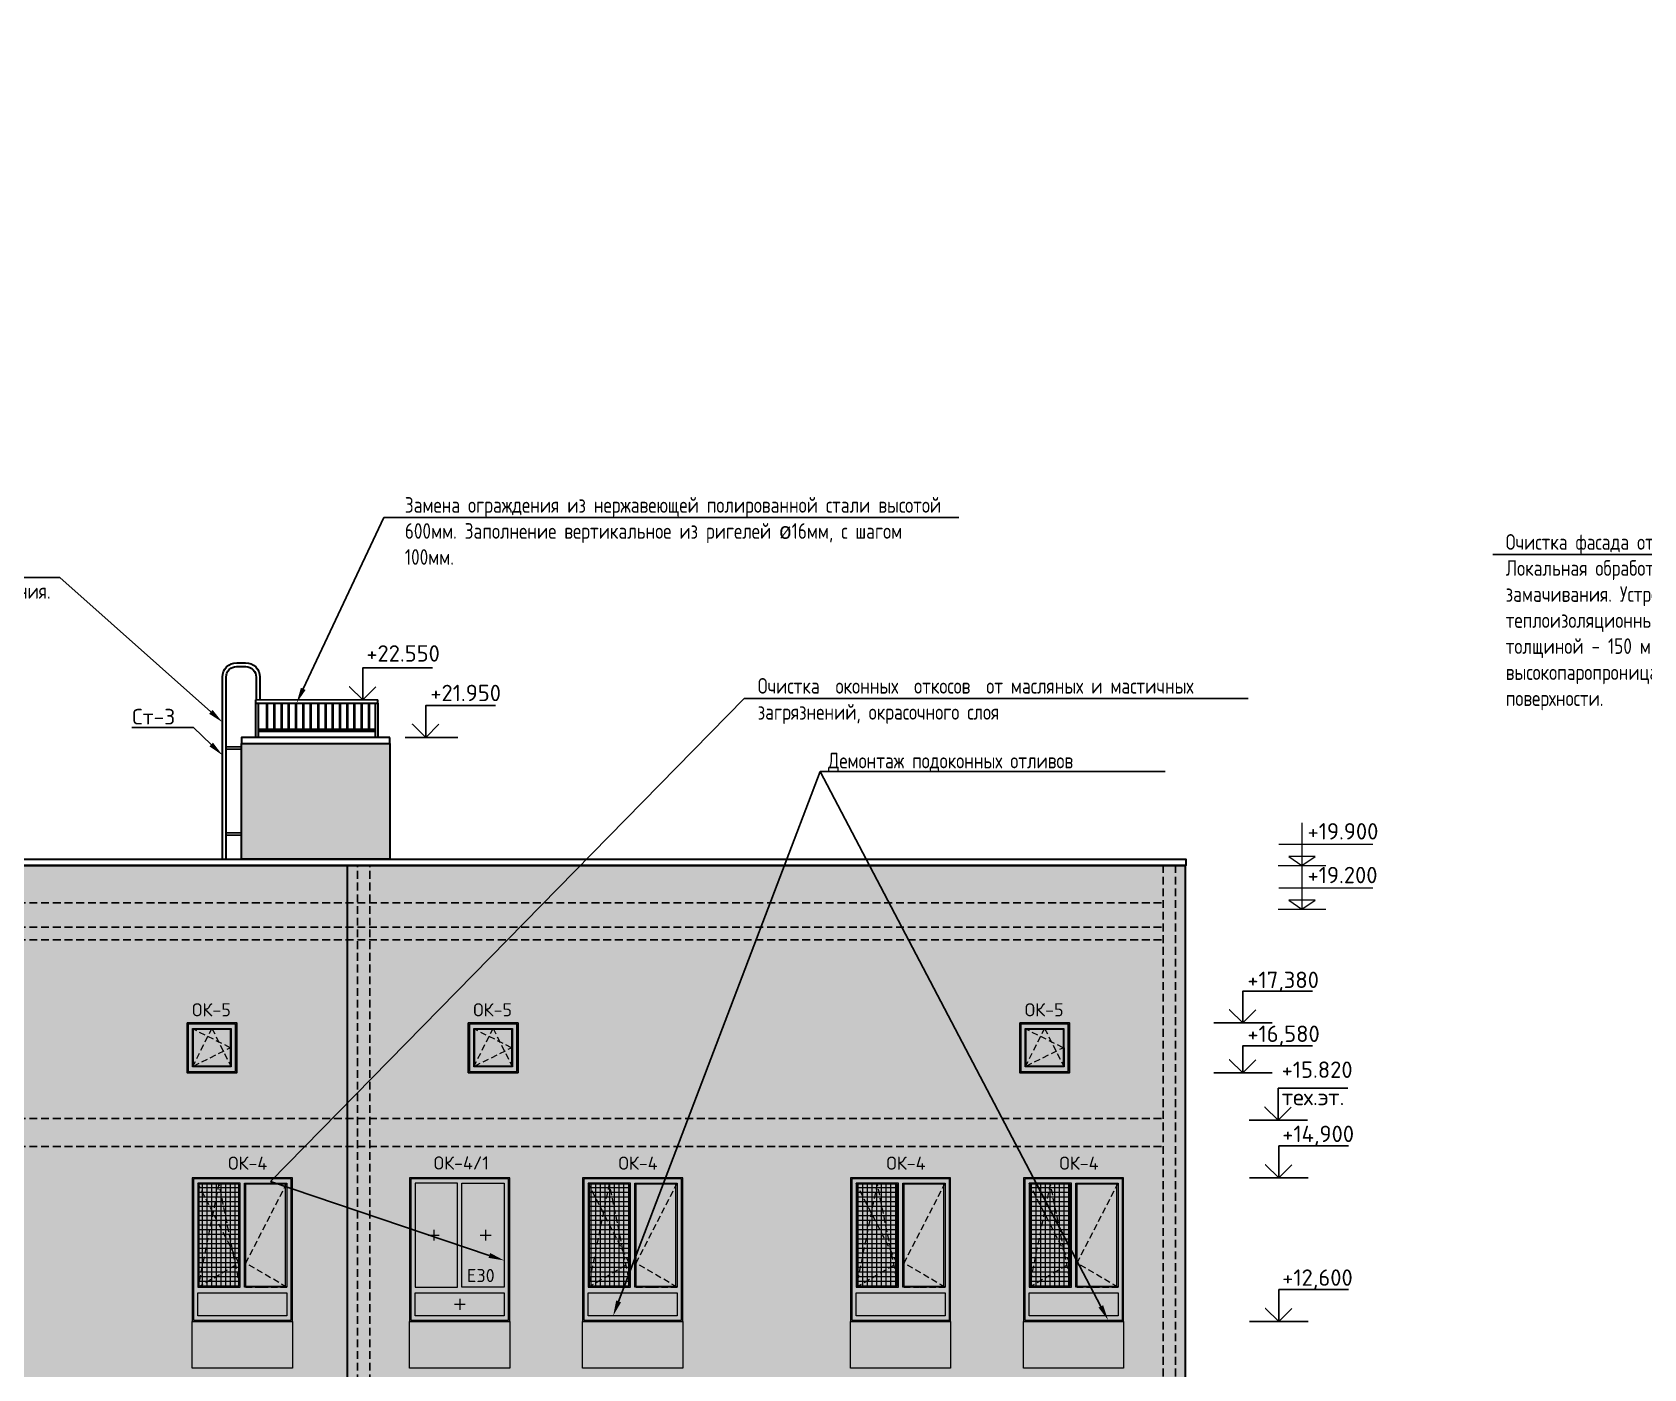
# Model space of a CAD drawing. Header units: millimetres. Extents: x -136099598 to 9192475, y 0 to 347021.
# Drawn here: x -299725 to -273922, y 300397 to 321792 of the extents above; entities that cross this region are included whole.
import ezdxf
from ezdxf import colors
from ezdxf.entities.mleader import LeaderData, LeaderLine
from ezdxf.math import Vec2, Vec3

# ---------------------------------------------------------------- set-up
doc = ezdxf.new("R2010")
doc.units = ezdxf.units.MM
doc.header["$MEASUREMENT"] = 0
doc.linetypes.add('01_base$0$DASHED2', pattern=[0.375, 0.25, -0.125])
doc.linetypes.add('ADSK_Штриховая_ш2 п1', pattern=[3, 2, -1])
doc.layers.get('0').update_dxf_attribs({"color": 250, "lineweight": 9})
doc.layers.get('Defpoints').update_dxf_attribs({"color": 8})
for name, color, linetype, lineweight, true_color in [('!_Окно_00_Штрих_Стекло', 7, 'Continuous', 0, 0x737373), ('RAL 000 80 00', 7, 'Continuous', 0, 0xb9b8b6), ('RAL 100 6030', 7, 'Continuous', 0, 0x989057), ('RAL 7016', 7, 'Continuous', 0, 0x383e42), ('RAL 90 10', 7, 'Continuous', 0, 0xf1ece1)]:
    doc.layers.add(name, color=color, linetype=linetype, lineweight=lineweight, true_color=true_color)
for name, color, linetype, lineweight in [('_0', 250, 'Continuous', 9), ('АР.РД_Выноски', 174, 'Continuous', 9), ('Подвал', 250, 'ADSK_Штриховая_ш2 п1', 30), ('СТЕНЫ кирпич ЛИДЕР', 250, 'Continuous', 15), ('Фасад_тонкие', 7, 'Continuous', 5), ('фасады', 7, 'Continuous', 9)]:
    doc.layers.add(name, color=color, linetype=linetype, lineweight=lineweight)
for name, color, linetype in [('PDF _0', 7, 'Continuous'), ('PDF _PDF _0', 7, 'Continuous'), ('PDF _Текст', 7, 'Continuous')]:
    doc.layers.add(name, color=color, linetype=linetype)
doc.layers.add('АР-Выноски', color=5, linetype='Continuous', lineweight=5, plot=False)
doc.styles.add('ICOCPEUR', font='isocpeur.ttf')
doc.styles.add('ISOCPEUR', font='isocpeur.ttf', dxfattribs={"width": 0.7})
doc.styles.add('PDF ISOCPEUR', font='isocpeur.ttf')
doc.styles.add('Архитектурный', font='isocpeur.ttf', dxfattribs={"width": 0.7})
doc.dimstyles.new('R_100', dxfattribs={"dimtxt": 270, "dimasz": 120, "dimexe": 100, "dimexo": 100, "dimgap": 80, "dimtad": 1, "dimdec": 0, "dimrnd": 5, "dimzin": 0, "dimdsep": 46, "dimtxsty": 'ISOCPEUR', "dimblk": 'ARCHTICK', "dimcen": 100, "dimdle": 100, "dimclrd": 256, "dimclre": 256, "dimclrt": 256, "dimadec": 0, "dimazin": 0, "dimtfac": 2, "dimtdec": 0, "dimtofl": 0, "dimtmove": 1, "dimatfit": 3, "dimfxl": 1, "dimtvp": 3, "dimtfill": 1, "dimtolj": 1, "dimtzin": 0, "dimarcsym": 0})

# ---------------------------------------------------------------- blocks, each defined once
blk = doc.blocks.new('A$C51732155')
at = {"layer": '!_Окно_00_Штрих_Стекло'}
h = blk.add_hatch(color=256, dxfattribs=at)
h.dxf.hatch_style = 1
h.set_gradient(color1=(70, 92, 124), color2=(219, 225, 235), name='CURVED')
h.paths.add_polyline_path([(104, 106), (693, 106), (693, 695), (104, 695)])
at = {"layer": 'RAL 7016', "ltscale": 100, "transparency": 33554687}
h = blk.add_hatch(color=256, dxfattribs=at)
h.dxf.hatch_style = 1
h.paths.add_polyline_path([(798, 798), (0, 798), (0, 0), (798, 0)])
h.paths.add_polyline_path([(693, 695), (693, 106), (104, 106), (104, 695)], flags=16)
at = {"layer": 'PDF _0', "lineweight": 0}
blk.add_lwpolyline([(89, 710), (708, 710), (709, 92), (89, 92)], close=True, dxfattribs=at)
at = {"layer": 'PDF _0', "linetype": 'ADSK_Штриховая_ш2 п1', "lineweight": 0, "ltscale": 50}
for points in [[(89, 92), (399, 710), (709, 92)], [(104, 106), (693, 401), (104, 695)]]:
    blk.add_lwpolyline(points, dxfattribs=at)
at = {"layer": 'PDF _PDF _0', "lineweight": 0}
for points in [[(0, 0), (798, 0), (798, 798), (0, 798)], [(20, 20), (778, 20), (778, 778), (20, 778)], [(693, 106), (104, 106), (104, 695), (693, 695)]]:
    blk.add_lwpolyline(points, close=True, dxfattribs=at)
at = {"layer": 'PDF _Текст', "lineweight": 0, "insert": (81, 902), "char_height": 210, "attachment_point": 7, "style": 'PDF ISOCPEUR'}
blk.add_mtext('ОК-5', dxfattribs=at)
blk = doc.blocks.new('A$Cbb492947')
at = {"layer": '!_Окно_00_Штрих_Стекло'}
h = blk.add_hatch(color=256, dxfattribs=at)
h.dxf.hatch_style = 1
h.set_gradient(color1=(70, 92, 124), color2=(219, 225, 235), name='CURVED')
h.paths.add_polyline_path([(1493, 89), (1493, 2213), (90, 2212), (90, 88)])
at = {"layer": 'PDF _PDF _0', "lineweight": 0, "true_color": 0x636466}
h = blk.add_hatch(dxfattribs=at)
h.set_pattern_fill('ANSI37', color=251, scale=600, angle=135)
h.paths.add_polyline_path([(746, 564), (746, 2197), (105, 2196), (105, 563)])
at = {"layer": 'RAL 7016'}
h = blk.add_hatch(color=256, dxfattribs=at)
h.dxf.hatch_style = 1
h.paths.add_polyline_path([(1602, 2301), (0, 2301), (0, 0), (1602, 0)])
h.paths.add_polyline_path([(852, 2196), (1493, 2196), (1493, 564), (852, 563)], flags=16)
h.paths.add_polyline_path([(746, 2196), (746, 564), (105, 563), (105, 2196)], flags=16)
h.paths.add_polyline_path([(1512, 459), (1512, 88), (90, 88), (90, 459)], flags=16)
at = {"layer": 'PDF _0', "linetype": 'ADSK_Штриховая_ш2 п1', "lineweight": 0, "ltscale": 50}
for points in [[(766, 552), (427, 2213), (89, 548), (746, 935), (89, 2213)], [(856, 548), (1114, 548), (1513, 548), (856, 935), (1513, 2213)]]:
    blk.add_lwpolyline(points, dxfattribs=at)
at = {"layer": 'PDF _PDF _0', "lineweight": 0}
for points in [[(0, 0), (1602, 0), (1602, 2301), (0, 2301)], [(20, 20), (1582, 20), (1582, 2281), (20, 2281)], [(89, 548), (766, 548), (766, 2213), (89, 2213)], [(105, 563), (746, 564), (746, 2196), (105, 2196)], [(1513, 548), (836, 548), (836, 2213), (1513, 2213)], [(852, 563), (1493, 564), (1493, 2196), (852, 2196)], [(1512, 88), (90, 88), (90, 459), (1512, 459)]]:
    blk.add_lwpolyline(points, close=True, dxfattribs=at)
at = {"layer": 'PDF _Текст', "lineweight": 0, "insert": (574, 2429), "char_height": 210, "attachment_point": 7, "style": 'PDF ISOCPEUR'}
blk.add_mtext('ОК-4', dxfattribs=at)
blk = doc.blocks.new('A$Cbac6e4b7')
at = {"layer": 'RAL 100 6030'}
h = blk.add_hatch(color=256, dxfattribs=at)
h.dxf.hatch_style = 1
h.paths.add_polyline_path([(1602, 748), (0, 748), (0, 0), (1602, 0)])
at = {"layer": 'СТЕНЫ кирпич ЛИДЕР', "ltscale": 100}
blk.add_lwpolyline([(0, 748), (1602, 748), (1602, 0), (0, 0)], close=True, dxfattribs=at)
blk = doc.blocks.new('A$Cd8d14d9d')
at = {"ltscale": 150}
for p, q in [((0, 682), (0, 0)), ((-372, 341), (1132, 341)), ((-380, 0), (380, 0))]:
    blk.add_line(p, q, dxfattribs=at)
blk.add_lwpolyline([(0, 0), (210, 147), (-210, 147), (0, 0)], dxfattribs=at)
blk = doc.blocks.new('A$C62938759')
at = {"layer": '!_Окно_00_Штрих_Стекло'}
h = blk.add_hatch(color=256, dxfattribs=at)
h.dxf.hatch_style = 1
h.set_gradient(color1=(70, 92, 124), color2=(219, 225, 235), name='CURVED')
h.paths.add_polyline_path([(-1095, 513), (-332, 513), (-334, -1151), (-1095, -1151)])
h.paths.add_polyline_path([(499, 513), (-263, 512), (-263, -1151), (499, -1152)])
h.paths.add_polyline_path([(-1094, -1239), (498, -1241), (497, -1611), (-1094, -1609)])
at = {"layer": 'RAL 7016'}
h = blk.add_hatch(color=256, dxfattribs=at)
h.dxf.hatch_style = 1
h.paths.add_polyline_path([(503, 601), (-1099, 601), (-1099, -1700), (503, -1700)])
h.paths.add_polyline_path([(-262, 513), (415, 513), (413, -1151), (-264, -1152)], flags=16)
h.paths.add_polyline_path([(-333, 513), (-333, -1151), (-1010, -1151), (-1010, 513)], flags=16)
h.paths.add_polyline_path([(413, -1241), (413, -1610), (-1009, -1609), (-1009, -1239)], flags=16)
at = {"layer": 'PDF _PDF _0', "lineweight": 0}
for p, q in [((-714, -233), (-714, -405)), ((118, -233), (118, -405)), ((-800, -319), (-628, -319)), ((32, -319), (204, -319)), ((-383, -1425), (-210, -1425)), ((-297, -1339), (-297, -1511))]:
    blk.add_line(p, q, dxfattribs=at)
for points in [[(-1099, -1700), (503, -1700), (503, 601), (-1099, 601)], [(-1079, -1680), (483, -1680), (483, 581), (-1079, 581)], [(-1010, -1151), (-333, -1151), (-333, 513), (-1010, 513)], [(414, -1151), (-263, -1151), (-263, 513), (414, 513)], [(413, -1612), (-1009, -1608), (-1009, -1240), (413, -1240)]]:
    blk.add_lwpolyline(points, close=True, dxfattribs=at)
at = {"layer": 'PDF _Текст', "lineweight": 0, "insert": (-713, 732), "char_height": 210, "attachment_point": 7, "style": 'PDF ISOCPEUR'}
blk.add_mtext('ОК-4/1', dxfattribs=at)
at = {"layer": 'PDF _Текст', "color": 1, "lineweight": 0, "insert": (-180, -1069), "char_height": 210, "attachment_point": 7, "style": 'PDF ISOCPEUR'}
blk.add_mtext('E30', dxfattribs=at)
blk = doc.blocks.new('_ArchTick')
at = {"color": 0, "linetype": 'ByBlock', "const_width": 0.15}
blk.add_lwpolyline([(-0.5, -0.5), (0.5, 0.5)], dxfattribs=at)
blk = doc.blocks.new('*D543')
at = {"lineweight": -2, "ltscale": 100, "transparency": 16777216}
for p, q in [((-323920, 321792), (-323920, 318192)), ((-322916, 321717), (-323995, 321717)), ((-322916, 318267), (-323995, 318267))]:
    blk.add_line(p, q, dxfattribs=at)
at = {"layer": '_0', "lineweight": -2, "ltscale": 150, "transparency": 16777216}
for p, q in [((-73984, 163209), (-73199, 163209)), ((-73299, 163309), (-73299, 161911)), ((-74202, 162011), (-73199, 162011))]:
    blk.add_line(p, q, dxfattribs=at)
at = {"layer": 'Defpoints', "color": 0, "ltscale": 100, "transparency": 16777216}
for p in [(-322916, 321717), (-323920, 318267), (-322916, 318267)]:
    blk.add_point(p, dxfattribs=at)
at = {"layer": 'Defpoints', "color": 0, "ltscale": 150, "transparency": 16777216}
for p in [(-74084, 163209), (-74302, 162011), (-73299, 162011)]:
    blk.add_point(p, dxfattribs=at)
at = {"lineweight": -2, "ltscale": 100, "transparency": 16777216, "xscale": 75, "yscale": 75, "zscale": 75}
for p, rotation in [((-323920, 321717), 90), ((-323920, 318267), 270)]:
    blk.add_blockref('_ArchTick', p, dxfattribs=dict(at, rotation=rotation))
at = {"layer": '_0', "lineweight": -2, "ltscale": 150, "transparency": 16777216, "xscale": 120, "yscale": 120, "zscale": 120}
for p, rotation in [((-73299, 163209), 90), ((-73299, 162011), 270)]:
    blk.add_blockref('_ArchTick', p, dxfattribs=dict(at, rotation=rotation))
at = {"ltscale": 100, "transparency": 16777216, "insert": (-324035, 320067), "char_height": 150, "attachment_point": 5, "rotation": 90, "style": 'Архитектурный', "bg_fill": 3, "box_fill_scale": 1.25, "bg_fill_color": 256, "bg_fill_true_color": 13158600, "bg_fill_transparency": 0}
blk.add_mtext('\\A1;3450', dxfattribs=at)
at = {"layer": '_0', "ltscale": 150, "transparency": 16777216, "insert": (-73514, 162610), "char_height": 270, "attachment_point": 5, "rotation": 90, "style": 'ISOCPEUR', "bg_fill": 3, "box_fill_scale": 1.25, "bg_fill_color": 256, "bg_fill_true_color": 13158600, "bg_fill_transparency": 0}
blk.add_mtext('\\A1;1200', dxfattribs=at)
blk = doc.blocks.new('*D544')
at = {"lineweight": -2, "ltscale": 100, "transparency": 16777216}
for p, q in [((-311801, 318267), (-311801, 317656)), ((-312702, 317955), (-312702, 317656)), ((-312777, 317731), (-311726, 317731))]:
    blk.add_line(p, q, dxfattribs=at)
at = {"layer": '_0', "lineweight": -2, "ltscale": 150, "transparency": 16777216}
for p, q in [((-76420, 160811), (-76585, 160811)), ((-76485, 160911), (-76485, 159813)), ((-76420, 159913), (-76585, 159913))]:
    blk.add_line(p, q, dxfattribs=at)
at = {"layer": 'Defpoints', "color": 0, "ltscale": 100, "transparency": 16777216}
for p in [(-311801, 318267), (-312702, 317955), (-311801, 317731)]:
    blk.add_point(p, dxfattribs=at)
at = {"layer": 'Defpoints', "color": 0, "ltscale": 150, "transparency": 16777216}
for p in [(-76320, 160811, -1), (-76485, 159913), (-76320, 159913, 0)]:
    blk.add_point(p, dxfattribs=at)
at = {"lineweight": -2, "ltscale": 100, "transparency": 16777216, "xscale": 75, "yscale": 75, "zscale": 75, "rotation": 180}
blk.add_blockref('_ArchTick', (-312702, 317731), dxfattribs=at)
at = {"lineweight": -2, "ltscale": 100, "transparency": 16777216, "xscale": 75, "yscale": 75, "zscale": 75}
blk.add_blockref('_ArchTick', (-311801, 317731), dxfattribs=at)
at = {"layer": '_0', "lineweight": -2, "ltscale": 150, "transparency": 16777216, "xscale": 120, "yscale": 120, "zscale": 120}
for p, rotation in [((-76485, 160811), 90), ((-76485, 159913), 270)]:
    blk.add_blockref('_ArchTick', p, dxfattribs=dict(at, rotation=rotation))
at = {"ltscale": 100, "transparency": 16777216, "insert": (-312251, 317846), "char_height": 150, "attachment_point": 5, "style": 'Архитектурный', "bg_fill": 3, "box_fill_scale": 1.25, "bg_fill_color": 256, "bg_fill_true_color": 13158600, "bg_fill_transparency": 0}
blk.add_mtext('\\A1;900', dxfattribs=at)
at = {"layer": '_0', "ltscale": 150, "transparency": 16777216, "insert": (-76700, 160362), "char_height": 270, "attachment_point": 5, "rotation": 90, "style": 'ISOCPEUR', "bg_fill": 3, "box_fill_scale": 1.25, "bg_fill_color": 256, "bg_fill_true_color": 13158600, "bg_fill_transparency": 0}
blk.add_mtext('\\A1;900', dxfattribs=at)

msp = doc.modelspace()

# ---------------------------------------------------------------- hatches: boundary and pattern name
at = {"layer": 'RAL 000 80 00'}
h = msp.add_hatch(color=256, dxfattribs=at)
h.dxf.hatch_style = 1
h.paths.add_polyline_path([(-293996.6, 310403.9), (-296376.2, 310404.1), (-296376.7, 308553.5), (-293997, 308553.3)])
h = msp.add_hatch(color=256, dxfattribs=at)
h.dxf.hatch_style = 1
h.paths.add_polyline_path([(-294677, 308453.6), (-302557, 308453.6), (-302554.1, 288806.8), (-294677.1, 288806.8)])
at = {"layer": 'RAL 90 10', "ltscale": 100, "transparency": 33554687}
h = msp.add_hatch(color=256, dxfattribs=at)
h.dxf.hatch_style = 1
h.paths.add_polyline_path([(-281257, 308453.6), (-294677, 308453.6), (-294677, 288553.6), (-286718.5, 288553.6), (-281257, 288553.6)])

# ---------------------------------------------------------------- linework, layer by layer
at = {"lineweight": 30, "ltscale": 150}
msp.add_line((-296146.2, 311053.9, 0), (-296146.2, 311104.4, 0), dxfattribs=at)
at = {"layer": 'Defpoints', "color": 2, "linetype": '01_base$0$DASHED2', "ltscale": 500}
for p, q in [((-294517, 288553.6), (-294517, 308453.6)), ((-294317, 288553.6), (-294317, 308453.6)), ((-281617, 288273.6), (-281617, 308453.6)), ((-281417, 288273.6), (-281417, 308453.6)), ((-349832, 307853.6), (-281617, 307853.6)), ((-349832, 307463.6), (-281617, 307463.6)), ((-349832, 307263.6), (-281617, 307263.6)), ((-349832, 304403.6), (-281617, 304403.6)), ((-349832, 303953.6), (-281617, 303953.6))]:
    msp.add_line(p, q, dxfattribs=at)
at = {"layer": 'Defpoints', "ltscale": 150}
for points in [[(-297247, 305933.6), (-296449, 305933.6), (-296449, 305135.4), (-297247, 305135.4)], [(-292744.8, 305933.6), (-291946.8, 305933.6), (-291946.8, 305135.4), (-292744.8, 305135.4)], [(-283913.4, 305933.6), (-283115.5, 305933.6), (-283115.5, 305135.4), (-283913.4, 305135.4)]]:
    msp.add_lwpolyline(points, close=True, dxfattribs=at)
at = {"layer": 'СТЕНЫ кирпич ЛИДЕР', "lineweight": 25, "ltscale": 100}
for p, q in [((-296618, 310354.8, 0), (-296376.7, 310354.8, 0)), ((-296618, 310314.8, 0), (-296376.7, 310314.8, 0)), ((-296618, 308977, 0), (-296376.8, 308977, 0)), ((-296618, 308937, 0), (-296376.8, 308937, 0))]:
    msp.add_line(p, q, dxfattribs=at)
at = {"layer": 'СТЕНЫ кирпич ЛИДЕР', "lineweight": 30, "ltscale": 100}
for p, q in [((-350192, 308453.6), (-281257, 308453.6)), ((-294677, 287771.4), (-294677, 308453.6)), ((-281257, 287444.8), (-281257, 308453.6))]:
    msp.add_line(p, q, dxfattribs=at)
msp.add_lwpolyline([(-350192, 308553.5), (-281256.6, 308553.5), (-281256.6, 308453.6), (-350192, 308453.6)], close=True, dxfattribs=at)
at = {"layer": 'Фасад_тонкие', "lineweight": 25}
for p, q in [((-295027.7, 311104.5, 0), (-294464.2, 311104.5, 0)), ((-293754.2, 310503.9), (-293095.2, 310503.9)), ((-293472.2, 310503.6, 0), (-292908.7, 310503.6, 0)), ((-280807.8, 305933.6), (-279872.8, 305933.6)), ((-280807.8, 305135.4), (-279872.8, 305135.4)), ((-280241.6, 304377), (-279306.6, 304377)), ((-280232.2, 303454.4), (-279297.2, 303454.4)), ((-280232.2, 301153.6), (-279297.2, 301153.6))]:
    msp.add_line(p, q, dxfattribs=at)
at = {"layer": 'Фасад_тонкие', "lineweight": 25, "elevation": 0}
for points in [[(-293316, 311615.6), (-294431.7, 311615.7), (-294431.7, 311104.7), (-294645.1, 311314.6), (-294431.7, 311104.7), (-294222.8, 311314.6)], [(-296146.2, 311104.7), (-294192.2, 311104.7)]]:
    msp.add_lwpolyline(points, dxfattribs=at)
at = {"layer": 'Фасад_тонкие', "lineweight": 25}
for points in [[(-292309, 311013.8), (-293424.7, 311013.9), (-293424.7, 310503.9), (-293638.1, 310712.9), (-293424.7, 310503.9), (-293215.8, 310712.8)], [(-279224.6, 306443.5), (-280340.3, 306443.5), (-280340.3, 305933.6), (-280553.7, 306142.5), (-280340.3, 305933.6), (-280131.4, 306142.5)], [(-279224.6, 305566.7), (-280340.3, 305566.7), (-280340.3, 305135.4), (-280553.7, 305344.3), (-280340.3, 305135.4), (-280131.4, 305344.3)], [(-278658.3, 304886.9), (-279774, 304887), (-279774.1, 304377), (-279987.4, 304585.9), (-279774.1, 304377), (-279565.1, 304585.9)], [(-278649, 303964.3), (-279764.7, 303964.3), (-279764.7, 303454.4), (-279978.1, 303663.3), (-279764.7, 303454.4), (-279555.8, 303663.3)], [(-279764.7, 303454.4), (-279764.7, 303964.3), (-278649, 303964.3)], [(-278649, 301663.5), (-279764.7, 301663.5), (-279764.7, 301153.6), (-279978.1, 301362.5), (-279764.7, 301153.6), (-279555.8, 301362.5)]]:
    msp.add_lwpolyline(points, dxfattribs=at)
at = {"layer": 'фасады', "lineweight": 30, "ltscale": 150, "elevation": 0}
for points in [[(-296678, 308553.3), (-296678, 311469.4, -0.428318), (-296450, 311697.4), (-296310, 311697.4, -0.4282879), (-296081.9, 311469.4), (-296081.9, 311100.4)], [(-296618, 308553.3), (-296618, 311470.2, -0.4229742), (-296455.3, 311637.4), (-296304.6, 311637.4, -0.4296737), (-296141.9, 311466.1), (-296141.9, 311100.4)]]:
    msp.add_lwpolyline(points, format="xyb", dxfattribs=at)
for points in [[(-296146.2, 310503.9), (-296146.2, 311053.9), (-296108.2, 311053.9), (-296108.2, 310503.9), (-296146.2, 310503.9)], [(-296146.2, 311053.6), (-294192.2, 311053.6)], [(-296146.2, 310503.7), (-296146.2, 311053.6), (-296108.2, 311053.6), (-296108.2, 310503.7), (-296146.2, 310503.7)], [(-295974.2, 311053.3), (-295974.2, 310628.5), (-295974.2, 310628.5)], [(-295958.2, 310628.5), (-295958.2, 311053.3)], [(-295857.1, 311053.9), (-295857.1, 310629), (-295857.1, 310629)], [(-295841.1, 310629), (-295841.1, 311053.9)], [(-295740.6, 311053.9), (-295740.6, 310629), (-295740.6, 310629)], [(-295724.6, 310629), (-295724.6, 311053.9)], [(-295624.6, 311053.9), (-295624.6, 310629), (-295624.6, 310629)], [(-295608.6, 310629), (-295608.6, 311053.9)], [(-295508.6, 311053.9), (-295508.6, 310629), (-295508.6, 310629)], [(-295492.6, 310629), (-295492.6, 311053.9)], [(-295392.6, 311053.9), (-295392.6, 310629), (-295392.6, 310629)], [(-295376.6, 310629), (-295376.6, 311053.9)], [(-295276.6, 311053.9), (-295276.6, 310629), (-295276.6, 310629)], [(-295260.6, 310629), (-295260.6, 311053.9)], [(-295153.1, 311053.3), (-295153.1, 310628.5), (-295153.1, 310628.5)], [(-295137.1, 310628.5), (-295137.1, 311053.3)], [(-295037.1, 311053.3), (-295037.1, 310628.5), (-295037.1, 310628.5)], [(-295021.1, 310628.5), (-295021.1, 311053.3)], [(-294921.1, 311053.3), (-294921.1, 310628.5), (-294921.1, 310628.5)], [(-294905.1, 310628.5), (-294905.1, 311053.3)], [(-294805.1, 311053.3), (-294805.1, 310628.5), (-294805.1, 310628.5)], [(-294789.1, 310628.5), (-294789.1, 311053.3)], [(-294689.1, 311053.3), (-294689.1, 310628.5), (-294689.1, 310628.5)], [(-294673.1, 310628.5), (-294673.1, 311053.3)], [(-294573.1, 311053.3), (-294573.1, 310628.5), (-294573.1, 310628.5)], [(-294557.1, 310628.5), (-294557.1, 311053.3)], [(-294457.1, 311053.3), (-294457.1, 310628.5), (-294457.1, 310628.5)], [(-294441.1, 310628.5), (-294441.1, 311053.3)], [(-294341.1, 311053.3), (-294341.1, 310628.5), (-294341.1, 310628.5)], [(-294325.1, 310628.5), (-294325.1, 311053.3)], [(-294230.2, 310503.7), (-294230.2, 311053.6), (-294192.2, 311053.6), (-294192.2, 310503.7), (-294230.2, 310503.7)], [(-294192.2, 311053.6), (-294192.2, 311103.6)], [(-296108.2, 310603.6), (-294230.2, 310603.6), (-294230.2, 310628.6), (-296108.2, 310628.6)]]:
    msp.add_lwpolyline(points, dxfattribs=at)
at = {"layer": 'фасады', "lineweight": 30, "ltscale": 150}
for points in [[(-293997.1, 310503.9), (-296376.2, 310503.9), (-296376.2, 310404), (-293997.1, 310404)], [(-293997.1, 308553.3), (-296376.7, 308553.3), (-296376.7, 310404), (-293997.1, 310404)]]:
    msp.add_lwpolyline(points, close=True, dxfattribs=at)

# ---------------------------------------------------------------- block references
at = {"ltscale": 150}
msp.add_blockref('A$C62938759', (-292583.2, 302853.3), dxfattribs=at)
at = {"layer": 'Подвал', "ltscale": 150}
for name, p in [('A$C51732155', (-297247, 305135.4)), ('A$C51732155', (-292744.8, 305135.4)), ('A$C51732155', (-283913.4, 305135.4)), ('A$Cbb492947', (-297162, 301153.6)), ('A$Cbb492947', (-290912, 301153.6)), ('A$Cbb492947', (-286622, 301153.6)), ('A$Cbb492947', (-283852, 301153.6)), ('A$Cbac6e4b7', (-297162, 300405.1)), ('A$Cbac6e4b7', (-293682, 300405.1)), ('A$Cbac6e4b7', (-290912, 300405.1)), ('A$Cbac6e4b7', (-286622, 300405.1)), ('A$Cbac6e4b7', (-283852, 300405.1))]:
    msp.add_blockref(name, p, dxfattribs=at)
at = {"layer": 'СТЕНЫ кирпич ЛИДЕР', "lineweight": 25, "ltscale": 100, "rotation": 359.9982392292861}
for p in [(-279394.3, 308452), (-279394.4, 307752.4, 0)]:
    msp.add_blockref('A$Cd8d14d9d', p, dxfattribs=at)

# ---------------------------------------------------------------- texts
at = {"layer": 'PDF _0', "color": 18, "lineweight": 0, "true_color": 0x000000, "char_height": 262.49, "attachment_point": 7, "rotation": 359.99753, "style": 'PDF ISOCPEUR'}
for s, insert in [('+19.900', (-279304.8, 308868.8, -0.3)), ('+19.200', (-279304.9, 308169.2, -0.3))]:
    msp.add_mtext(s, dxfattribs=dict(at, insert=insert))
at = {"layer": 'Фасад_тонкие', "lineweight": 25, "char_height": 262.49, "attachment_point": 7, "style": 'PDF ISOCPEUR'}
for s, insert, rotation in [('+22.550', (-294375.5, 311716.6, 0), 359.99739), ('+21.950', (-293350.7, 311083.8, -0.3), 359.99739), ('+17,380', (-280269.1, 306430.1, 0.3), 359.99739), ('+16,580', (-280269.1, 305566.7), 359.99739), ('+15.820\\Pтех.эт.', (-279719.9, 304615.4), 359.99753)]:
    msp.add_mtext(s, dxfattribs=dict(at, insert=insert, rotation=rotation))
for s, insert in [('+14,900', (-279710.6, 303964.3)), ('+12,600', (-279710.6, 301663.5))]:
    msp.add_mtext(s, dxfattribs=dict(at, insert=insert))

# ---------------------------------------------------------------- leaders
at = {"layer": 'АР-Выноски'}
ml = msp.add_multileader_mtext('Standard', dxfattribs=at)
ml.set_content('\\A1;{\\W0.8;Замена ограждения из нержавеющей полированной стали высотой 600мм. Заполнение вертикальное из ригелей \\fISOCTEUR|b0|i0|c204|p49;ø\\fISOCPEUR|b0|i0|c204|p34;16мм, с шагом 100мм.  }', color=256, style='ICOCPEUR')
ml.set_leader_properties()
ml.build(insert=Vec2(0, 0))
ml.multileader.update_dxf_attribs({"text_left_attachment_type": 6, "text_right_attachment_type": 6, "dogleg_length": 100, "arrow_head_size": 250})
ctx = ml.context
ctx.base_point, ctx.char_height, ctx.arrow_head_size, ctx.landing_gap_size, ctx.plane_origin = Vec3(-293783.8, 314024.9, 0), 250, 250, 25, Vec3(-300430.2, 296921.4, 0)
ctx.left_attachment, ctx.right_attachment = 6, 6
notes = []
notes.append((ctx, [(1, (1, 1, 0), (-294092.9, 314024.9, 0), (1, 0), 309.1, [(1, [(-295492.6, 311053.9, 0)], 0, [])])]))
ctx.mtext.insert, ctx.mtext.width, ctx.mtext.defined_height, ctx.mtext.flow_direction = Vec3(-293758.8, 314349.9, 0), 8780.634, 1601.7, 5
ml = msp.add_multileader_mtext('Standard', dxfattribs=at)
ml.set_content('{\\W0.8;Восстановление лестницы типа П1-1, ширина 750 мм, высота ограждения 1200мм. Высота ступени 400 мм заводского изготовления.}', color=256, style='ICOCPEUR')
ml.set_leader_properties()
ml.build(insert=Vec2(0, 0))
ml.multileader.update_dxf_attribs({"text_left_attachment_type": 6, "text_right_attachment_type": 6, "dogleg_length": 100, "arrow_head_size": 250})
ctx = ml.context
ctx.base_point, ctx.char_height, ctx.arrow_head_size, ctx.landing_gap_size, ctx.plane_origin = Vec3(-308430.7, 313064.9, 0), 250, 250, 25, Vec3(-287369, 311176, 0)
ctx.left_attachment, ctx.right_attachment = 6, 6
notes.append((ctx, [(0, (1, 1, 0), (-299280.7, 313064.9, 0), (-1, 0), 100, [(0, [(-296678, 310745.8, 0)], 0, [])])]))
ctx.mtext.insert, ctx.mtext.width, ctx.mtext.defined_height, ctx.mtext.flow_direction = Vec3(-308405.7, 313389.9, 0), 9186.444, 5775.2, 5
ml = msp.add_multileader_mtext('Standard', dxfattribs=at)
ml.set_content('\\A1;Ст-3', color=256, style='ICOCPEUR')
ml.set_leader_properties()
ml.build(insert=Vec2(0, 0))
ml.multileader.update_dxf_attribs({"text_left_attachment_type": 6, "text_right_attachment_type": 6, "dogleg_length": 100, "arrow_head_size": 250})
ctx = ml.context
ctx.base_point, ctx.char_height, ctx.arrow_head_size, ctx.landing_gap_size, ctx.plane_origin = Vec3(-298149.4, 310660, 0), 250, 250, 25, Vec3(-301337.1, 309612.5, 0)
ctx.left_attachment, ctx.right_attachment = 6, 6
notes.append((ctx, [(0, (1, 1, 0), (-297144.8, 310660, 0), (-1, 0), 254.7, [(0, [(-296678, 310217.6, 0)], 0, [])])]))
ctx.mtext.insert, ctx.mtext.width, ctx.mtext.flow_direction = Vec3(-298124.4, 310960, 0), 4074.825, 5
at = {"layer": 'АР.РД_Выноски'}
ml = msp.add_multileader_mtext('Standard', dxfattribs=at)
ml.set_content('\\A1;{\\W0.8;Очистка фасада от окрасочного слоя, очистка межблочных швов от штукатурки и герметика, заделка трещин. Локальная обработка фасада антисептическими составами типа Картоцид-компаунд. Просушка стен на участках замачивания. Устройство Системы фасадной композиционная "Vetonit" c наружным штукатурным слоем, теплоизоляционным слоем из минераловатных плит \\A0;\\W0.7;\\C1;Vetonit (ISOVER) Штукатурный Фасад\\A1;\\W0.8;\\C256; \\A0;\\W0.7;плотностью -\\C1;105 \\C256;кг/м³\\A1;\\W0.8;,  толщиной - 150 мм (в 1 слой), декоративно-минеральным слоем и последующим окрашиванием высокопаропроницаемой самоочищающейся фасадной силикатной краской в 2 слоя по подготовленной поверхности. }', color=256, style='ICOCPEUR')
ml.set_leader_properties(color=256)
ml.build(insert=Vec2(0, 0))
ml.multileader.update_dxf_attribs({"text_left_attachment_type": 6, "text_right_attachment_type": 6, "dogleg_length": 100, "arrow_head_size": 250})
ctx = ml.context
ctx.base_point, ctx.char_height, ctx.arrow_head_size, ctx.landing_gap_size, ctx.plane_origin = Vec3(-276157, 313432.1), 250, 250, 25, Vec3(-258961.8, 312388.5)
ctx.left_attachment, ctx.right_attachment = 6, 6
notes.append((ctx, [(0, (1, 1, 0), (-261337, 313432.1), (-1, 0), 100, [(0, [(-259420.5, 307719.1)], 0, [])])]))
ctx.mtext.insert, ctx.mtext.width, ctx.mtext.flow_direction = Vec3(-276132, 313757.1), 14727.298, 5
ml = msp.add_multileader_mtext('Standard', dxfattribs=at)
ml.set_content('\\A1;{\\W0.8;Очистка  оконных  откосов  от масляных и мастичных загрязнений, окрасочного слоя }', color=256, style='ICOCPEUR')
ml.set_leader_properties(color=256)
ml.build(insert=Vec2(0, 0))
ml.multileader.update_dxf_attribs({"text_left_attachment_type": 6, "text_right_attachment_type": 6, "dogleg_length": 100, "arrow_head_size": 250})
ctx = ml.context
ctx.base_point, ctx.char_height, ctx.arrow_head_size, ctx.landing_gap_size, ctx.plane_origin = Vec3(-288133.3, 311128.7), 250, 250, 25, Vec3(-277687.9, 310731.7)
ctx.left_attachment, ctx.right_attachment = 6, 6
notes.append((ctx, [(1, (1, 1, 0), (-288327.9, 311128.7), (1, 0), 194.6, [(1, [(-292169.4, 302130.6), (-295912.5, 303396.6)], 0, [])])]))
ctx.mtext.insert, ctx.mtext.width, ctx.mtext.flow_direction = Vec3(-288108.3, 311453.7), 7775.796, 5
ml = msp.add_multileader_mtext('Standard', dxfattribs=at)
ml.set_content('\\A1;{\\W0.8;Демонтаж подоконных отливов}', color=256, style='ICOCPEUR')
ml.set_leader_properties(color=256)
ml.build(insert=Vec2(0, 0))
ml.multileader.update_dxf_attribs({"text_left_attachment_type": 6, "text_right_attachment_type": 6, "dogleg_length": 100, "arrow_head_size": 250})
ctx = ml.context
ctx.base_point, ctx.char_height, ctx.arrow_head_size, ctx.landing_gap_size, ctx.plane_origin = Vec3(-287006.3, 309957.6), 250, 250, 25, Vec3(-278112.3, 309759.5)
ctx.left_attachment, ctx.right_attachment = 6, 6
notes.append((ctx, [(1, (1, 1, 0), (-287106.3, 309957.6), (1, 0), 100, [(1, [(-282498, 301173.6)], 0, []), (0, [(-290424.7, 301241.5)], 0, [])])]))
ctx.mtext.insert, ctx.mtext.width, ctx.mtext.flow_direction = Vec3(-286981.3, 310257.6), 6323.333, 5
for ctx, leaders in notes:
    for number, flags, end, landing, length, lines in leaders:
        leader = LeaderData()
        leader.index, (leader.has_last_leader_line, leader.has_dogleg_vector, leader.attachment_direction) = number, flags
        leader.last_leader_point, leader.dogleg_vector, leader.dogleg_length = Vec3(end), Vec3(landing), length
        for number, points, colour, breaks in lines:
            line = LeaderLine()
            line.index, line.vertices, line.color, line.breaks = number, Vec3.list(points), colors.encode_raw_color(colour), breaks
            leader.lines.append(line)
        ctx.leaders.append(leader)

# ---------------------------------------------------------------- next in the draw order: dimensions: what is measured, and where the dimension line sits
at = {"layer": '_0', "ltscale": 150}
dim = msp.add_linear_dim(base=(-73299.4, 162010.8), p1=(-74084, 163209), p2=(-74301.6, 162010.8), angle=90, dimstyle='R_100', override={"dimpost": '\\X'}, dxfattribs=at)
dim.commit()
dim.dimension.update_dxf_attribs({"geometry": '*D543', "text_midpoint": (-73514.4, 162609.9)})

# ---------------------------------------------------------------- next in the draw order: dimensions: what is measured, and where the dimension line sits
dim = msp.add_linear_dim(base=(-76485.4, 159912.7), p1=(-76319.6, 160810.8, -1.4), p2=(-76319.7, 159912.7, -0.3), angle=90, dimstyle='R_100', override={"dimpost": '\\X'}, dxfattribs=at)
dim.commit()
dim.dimension.update_dxf_attribs({"geometry": '*D544', "text_midpoint": (-76700.4, 160361.8)})

doc.saveas('drawing.dxf')
